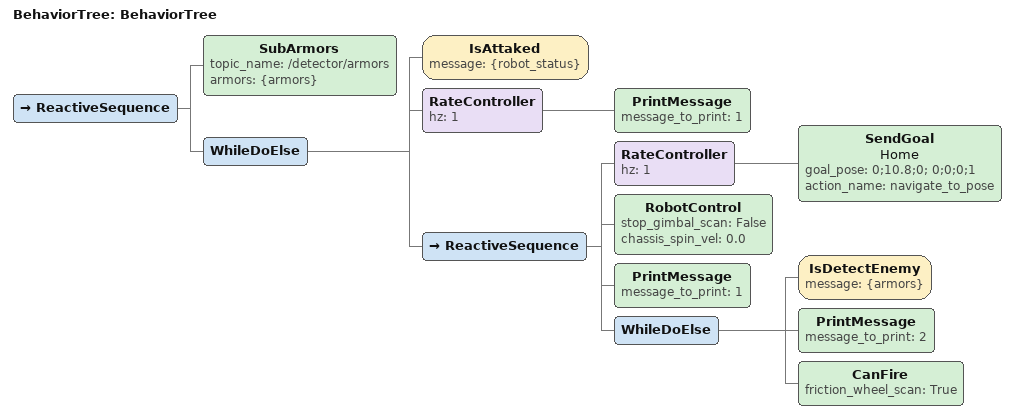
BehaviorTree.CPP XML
<?xml version="1.0" encoding="UTF-8"?>
<root BTCPP_format="4">
  <BehaviorTree ID="BehaviorTree">
    <ReactiveSequence>
      <SubArmors topic_name="/detector/armors"
                 armors="{armors}"/>
      <WhileDoElse>
        <IsAttaked message="{robot_status}"/>
        <RateController hz="1">
          <PrintMessage message_to_print="1"/>
        </RateController>
        <ReactiveSequence>
          <RateController hz="1">
            <SendGoal name="Home"
                      goal_pose="0;10.8;0; 0;0;0;1"
                      action_name="navigate_to_pose"/>
          </RateController>
          <RobotControl stop_gimbal_scan="False"
                        chassis_spin_vel="0.0"/>
          <PrintMessage message_to_print="1"/>
          <WhileDoElse>
            <IsDetectEnemy message="{armors}"/>
            <PrintMessage message_to_print="2"/>
            <CanFire friction_wheel_scan="True"/>
          </WhileDoElse>
        </ReactiveSequence>
      </WhileDoElse>
    </ReactiveSequence>
  </BehaviorTree>

</root>
